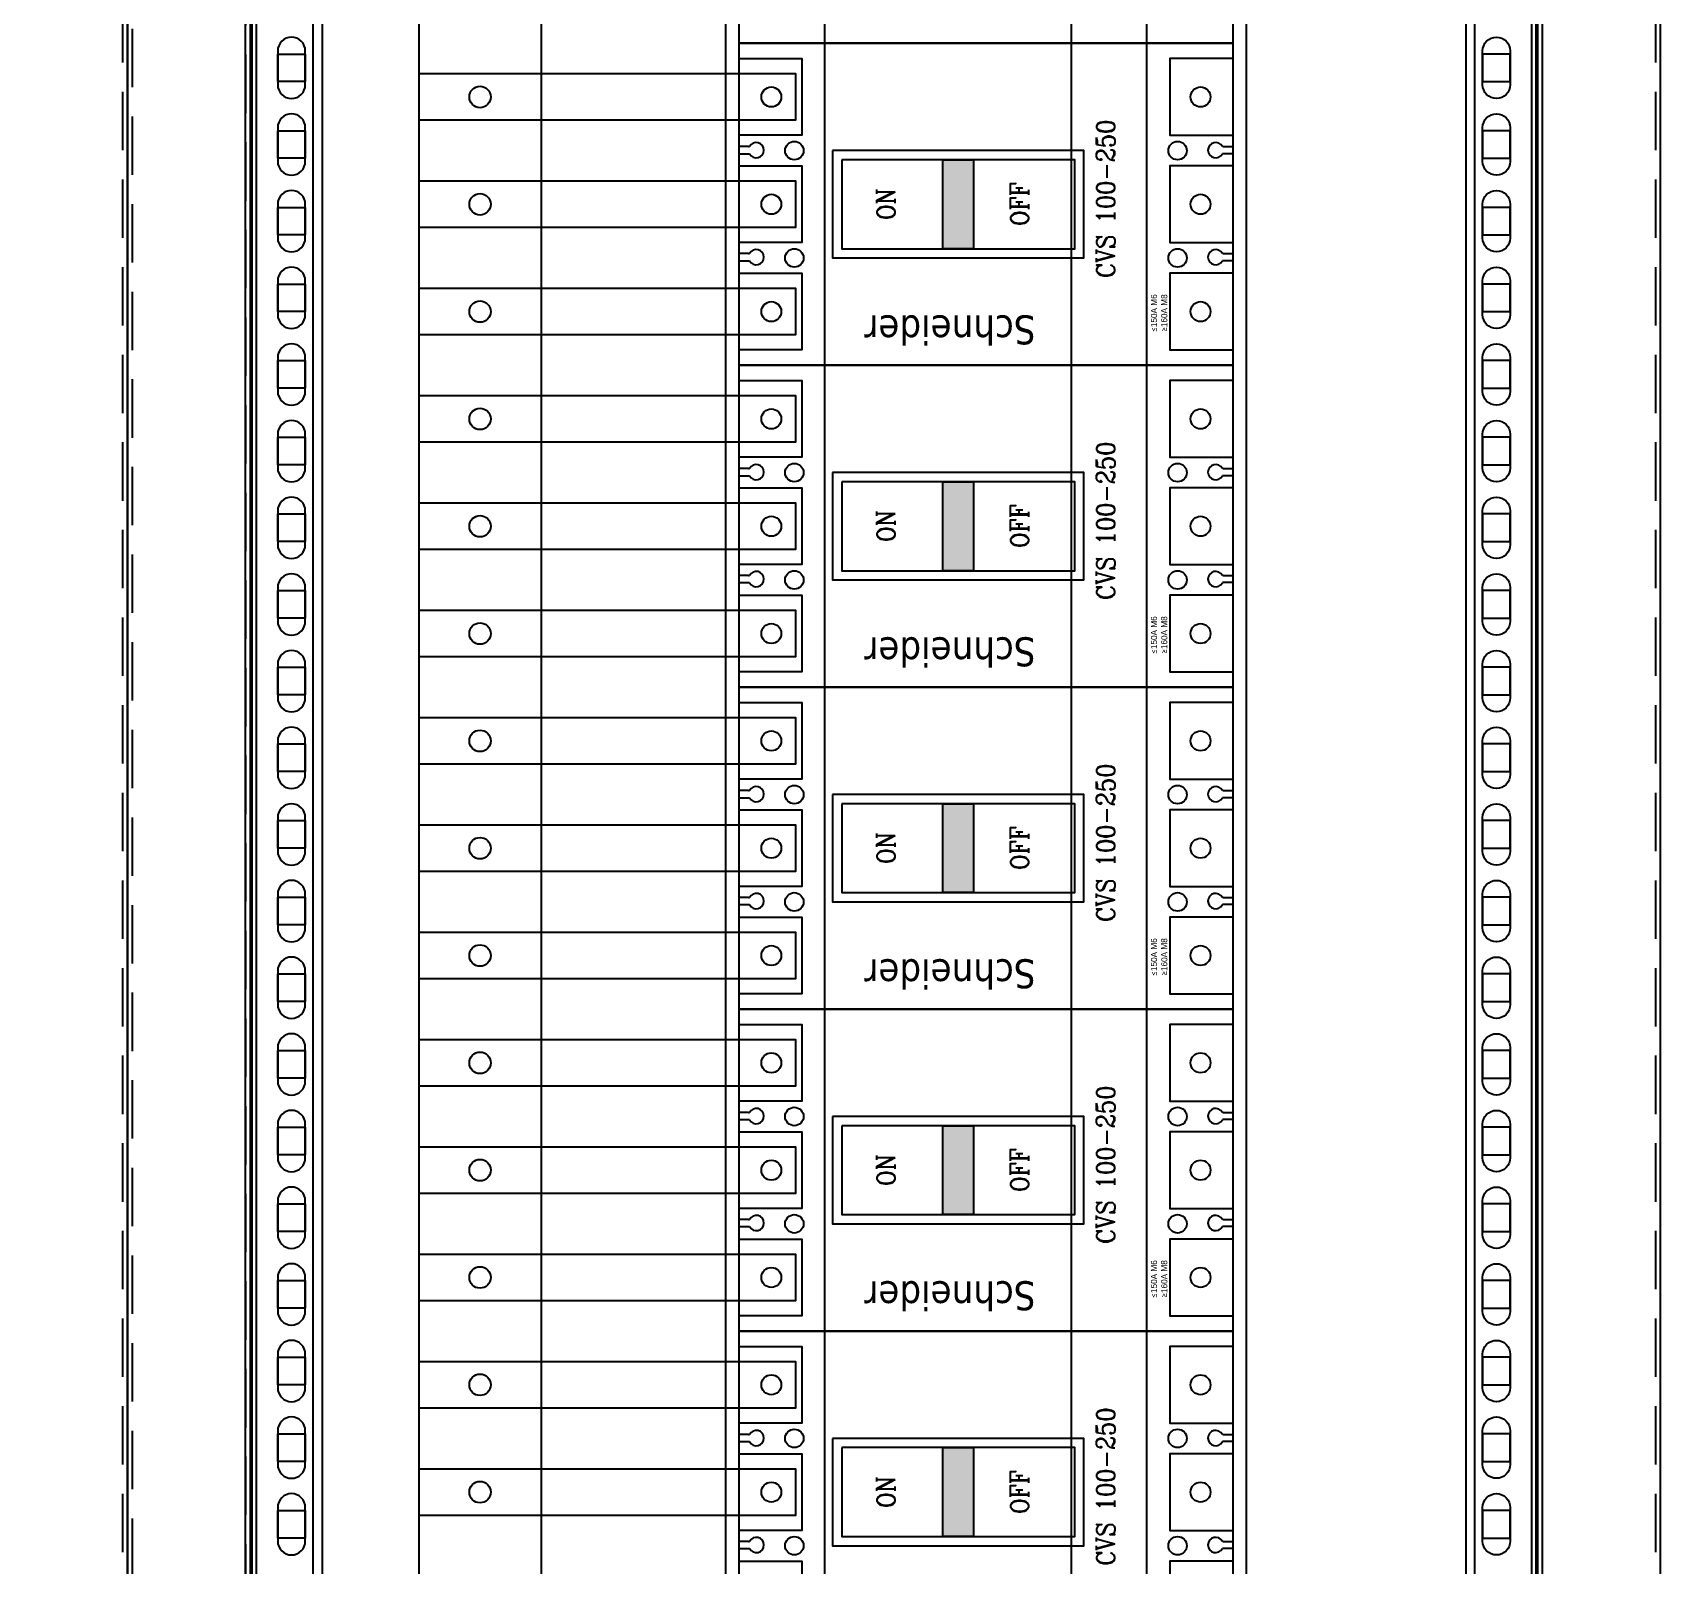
# Model space of a CAD drawing. Header units: millimetres. Extents: x 173893 to 258446, y -176540 to -123824.
# Drawn here: x 193019 to 193549, y -162515 to -162015 of the extents above; entities that cross this region are included whole.
import ezdxf
from ezdxf.enums import TextEntityAlignment as Align

# ---------------------------------------------------------------- set-up
doc = ezdxf.new("R2010")
doc.units = ezdxf.units.MM
doc.header["$LTSCALE"] = 3
doc.linetypes.add('HIDDEN', pattern=[9.525, 6.35, -3.175])
doc.layers.add('@.VISIBLE', color=7, linetype='Continuous')
doc.layers.add('Thiet bi', color=7, linetype='Continuous')
doc.styles.add('HW_Standard', font='complex.shx', dxfattribs={"width": 0.9})
doc.styles.get("Standard").update_dxf_attribs({"font": 'arial.ttf'})
doc.styles.add('STYLE1', font='', dxfattribs={"height": 20})
doc.styles.get('STYLE1').set_extended_font_data('.VnTeknicalH')

msp = doc.modelspace()

# ---------------------------------------------------------------- hatches: boundary and pattern name
at = {"layer": 'Thiet bi'}
for points in [[(193315.44, -162056.78), (193325.44, -162056.78), (193325.44, -162085.78), (193315.44, -162085.78)], [(193315.44, -162161.78), (193325.44, -162161.78), (193325.44, -162190.78), (193315.44, -162190.78)], [(193315.44, -162266.78), (193325.44, -162266.78), (193325.44, -162295.78), (193315.44, -162295.78)], [(193315.44, -162371.78), (193325.44, -162371.78), (193325.44, -162400.78), (193315.44, -162400.78)], [(193315.44, -162476.78), (193325.44, -162476.78), (193325.44, -162505.78), (193315.44, -162505.78)]]:
    msp.add_hatch(color=8, dxfattribs=at).paths.add_polyline_path(points)

# ---------------------------------------------------------------- linework, layer by layer
at = {"color": 7}
for p, q in [((193276.93, -162018.78), (193276.93, -161913.78)), ((193357.41, -162018.78), (193357.41, -161913.78)), ((193381.96, -162018.78), (193381.96, -161913.78)), ((193276.93, -162123.78), (193276.93, -162018.78)), ((193357.41, -162123.78), (193357.41, -162018.78)), ((193381.96, -162123.78), (193381.96, -162018.78)), ((193276.93, -162228.78), (193276.93, -162123.78)), ((193357.41, -162228.78), (193357.41, -162123.78)), ((193381.96, -162228.78), (193381.96, -162123.78)), ((193276.93, -162333.78), (193276.93, -162228.78)), ((193357.41, -162333.78), (193357.41, -162228.78)), ((193381.96, -162333.78), (193381.96, -162228.78)), ((193276.93, -162438.78), (193276.93, -162333.78)), ((193357.41, -162438.78), (193357.41, -162333.78)), ((193381.96, -162438.78), (193381.96, -162333.78)), ((193276.93, -162543.78), (193276.93, -162438.78)), ((193357.41, -162543.78), (193357.41, -162438.78)), ((193381.96, -162543.78), (193381.96, -162438.78))]:
    msp.add_line(p, q, dxfattribs=at)
for points in [[(192149.48, -163626.78), (193049.48, -163626.78), (193049.48, -161526.78), (192149.48, -161526.78)], [(193049.48, -163626.78), (193549.48, -163626.78), (193549.48, -161526.78), (193049.48, -161526.78)], [(193089.48, -163586.78), (193509.48, -163586.78), (193509.48, -161566.78), (193089.48, -161566.78)], [(193098.48, -162022.28), (193107.48, -162022.28), (193107.48, -162031.28), (193098.48, -162031.28)], [(193500.48, -162022.28), (193491.48, -162022.28), (193491.48, -162031.28), (193500.48, -162031.28)], [(193098.48, -162047.28), (193107.48, -162047.28), (193107.48, -162056.28), (193098.48, -162056.28)], [(193500.48, -162047.28), (193491.48, -162047.28), (193491.48, -162056.28), (193500.48, -162056.28)], [(193282.44, -162056.78), (193282.44, -162085.78), (193358.44, -162085.78), (193358.44, -162056.78)], [(193098.48, -162072.28), (193107.48, -162072.28), (193107.48, -162081.28), (193098.48, -162081.28)], [(193500.48, -162072.28), (193491.48, -162072.28), (193491.48, -162081.28), (193500.48, -162081.28)], [(193098.48, -162097.28), (193107.48, -162097.28), (193107.48, -162106.28), (193098.48, -162106.28)], [(193500.48, -162097.28), (193491.48, -162097.28), (193491.48, -162106.28), (193500.48, -162106.28)], [(193098.48, -162122.28), (193107.48, -162122.28), (193107.48, -162131.28), (193098.48, -162131.28)], [(193500.48, -162122.28), (193491.48, -162122.28), (193491.48, -162131.28), (193500.48, -162131.28)], [(193098.48, -162147.28), (193107.48, -162147.28), (193107.48, -162156.28), (193098.48, -162156.28)], [(193500.48, -162147.28), (193491.48, -162147.28), (193491.48, -162156.28), (193500.48, -162156.28)], [(193282.44, -162161.78), (193282.44, -162190.78), (193358.44, -162190.78), (193358.44, -162161.78)], [(193098.48, -162172.28), (193107.48, -162172.28), (193107.48, -162181.28), (193098.48, -162181.28)], [(193500.48, -162172.28), (193491.48, -162172.28), (193491.48, -162181.28), (193500.48, -162181.28)], [(193098.48, -162197.28), (193107.48, -162197.28), (193107.48, -162206.28), (193098.48, -162206.28)], [(193500.48, -162197.28), (193491.48, -162197.28), (193491.48, -162206.28), (193500.48, -162206.28)], [(193098.48, -162222.28), (193107.48, -162222.28), (193107.48, -162231.28), (193098.48, -162231.28)], [(193500.48, -162222.28), (193491.48, -162222.28), (193491.48, -162231.28), (193500.48, -162231.28)], [(193098.48, -162247.28), (193107.48, -162247.28), (193107.48, -162256.28), (193098.48, -162256.28)], [(193500.48, -162247.28), (193491.48, -162247.28), (193491.48, -162256.28), (193500.48, -162256.28)], [(193282.44, -162266.78), (193282.44, -162295.78), (193358.44, -162295.78), (193358.44, -162266.78)], [(193098.48, -162272.28), (193107.48, -162272.28), (193107.48, -162281.28), (193098.48, -162281.28)], [(193500.48, -162272.28), (193491.48, -162272.28), (193491.48, -162281.28), (193500.48, -162281.28)], [(193098.48, -162297.28), (193107.48, -162297.28), (193107.48, -162306.28), (193098.48, -162306.28)], [(193500.48, -162297.28), (193491.48, -162297.28), (193491.48, -162306.28), (193500.48, -162306.28)], [(193098.48, -162322.28), (193107.48, -162322.28), (193107.48, -162331.28), (193098.48, -162331.28)], [(193500.48, -162322.28), (193491.48, -162322.28), (193491.48, -162331.28), (193500.48, -162331.28)], [(193098.48, -162347.28), (193107.48, -162347.28), (193107.48, -162356.28), (193098.48, -162356.28)], [(193500.48, -162347.28), (193491.48, -162347.28), (193491.48, -162356.28), (193500.48, -162356.28)], [(193098.48, -162372.28), (193107.48, -162372.28), (193107.48, -162381.28), (193098.48, -162381.28)], [(193282.44, -162371.78), (193282.44, -162400.78), (193358.44, -162400.78), (193358.44, -162371.78)], [(193500.48, -162372.28), (193491.48, -162372.28), (193491.48, -162381.28), (193500.48, -162381.28)], [(193098.48, -162397.28), (193107.48, -162397.28), (193107.48, -162406.28), (193098.48, -162406.28)], [(193500.48, -162397.28), (193491.48, -162397.28), (193491.48, -162406.28), (193500.48, -162406.28)], [(193098.48, -162422.28), (193107.48, -162422.28), (193107.48, -162431.28), (193098.48, -162431.28)], [(193500.48, -162422.28), (193491.48, -162422.28), (193491.48, -162431.28), (193500.48, -162431.28)], [(193098.48, -162447.28), (193107.48, -162447.28), (193107.48, -162456.28), (193098.48, -162456.28)], [(193500.48, -162447.28), (193491.48, -162447.28), (193491.48, -162456.28), (193500.48, -162456.28)], [(193098.48, -162472.28), (193107.48, -162472.28), (193107.48, -162481.28), (193098.48, -162481.28)], [(193500.48, -162472.28), (193491.48, -162472.28), (193491.48, -162481.28), (193500.48, -162481.28)], [(193282.44, -162476.78), (193282.44, -162505.78), (193358.44, -162505.78), (193358.44, -162476.78)], [(193098.48, -162497.28), (193107.48, -162497.28), (193107.48, -162506.28), (193098.48, -162506.28)], [(193500.48, -162497.28), (193491.48, -162497.28), (193491.48, -162506.28), (193500.48, -162506.28)]]:
    msp.add_lwpolyline(points, close=True)
at = {"linetype": 'HIDDEN'}
for points in [[(192150.98, -163625.28), (193047.98, -163625.28), (193047.98, -161528.28), (192150.98, -161528.28)], [(193050.98, -163625.28), (193547.98, -163625.28), (193547.98, -161528.28), (193050.98, -161528.28)], [(193087.98, -163588.28), (193510.98, -163588.28), (193510.98, -161565.28), (193087.98, -161565.28)]]:
    msp.add_lwpolyline(points, close=True, dxfattribs=at)
at = {"color": 151}
for points in [[(193087.98, -161538.28), (193107.98, -161538.28, -0.414214), (193112.98, -161543.28), (193112.98, -163610.28, -0.414214), (193107.98, -163615.28), (193087.98, -163615.28)], [(193510.98, -161538.28), (193490.98, -161538.28, 0.414214), (193485.98, -161543.28), (193485.98, -163610.28, 0.414214), (193490.98, -163615.28), (193510.98, -163615.28)], [(193098.48, -162021.28), (193098.48, -162032.28, 0.414214), (193102.98, -162036.78), (193102.98, -162036.78, 0.414214), (193107.48, -162032.28), (193107.48, -162021.28, 0.414214), (193102.98, -162016.78), (193102.98, -162016.78, 0.414214)], [(193500.48, -162021.28), (193500.48, -162032.28, -0.414214), (193495.98, -162036.78), (193495.98, -162036.78, -0.414214), (193491.48, -162032.28), (193491.48, -162021.28, -0.414214), (193495.98, -162016.78), (193495.98, -162016.78, -0.414214)], [(193098.48, -162046.28), (193098.48, -162057.28, 0.414214), (193102.98, -162061.78), (193102.98, -162061.78, 0.414214), (193107.48, -162057.28), (193107.48, -162046.28, 0.414214), (193102.98, -162041.78), (193102.98, -162041.78, 0.414214)], [(193500.48, -162046.28), (193500.48, -162057.28, -0.414214), (193495.98, -162061.78), (193495.98, -162061.78, -0.414214), (193491.48, -162057.28), (193491.48, -162046.28, -0.414214), (193495.98, -162041.78), (193495.98, -162041.78, -0.414214)], [(193098.48, -162071.28), (193098.48, -162082.28, 0.414214), (193102.98, -162086.78), (193102.98, -162086.78, 0.414214), (193107.48, -162082.28), (193107.48, -162071.28, 0.414214), (193102.98, -162066.78), (193102.98, -162066.78, 0.414214)], [(193500.48, -162071.28), (193500.48, -162082.28, -0.414214), (193495.98, -162086.78), (193495.98, -162086.78, -0.414214), (193491.48, -162082.28), (193491.48, -162071.28, -0.414214), (193495.98, -162066.78), (193495.98, -162066.78, -0.414214)], [(193098.48, -162096.28), (193098.48, -162107.28, 0.414214), (193102.98, -162111.78), (193102.98, -162111.78, 0.414214), (193107.48, -162107.28), (193107.48, -162096.28, 0.414214), (193102.98, -162091.78), (193102.98, -162091.78, 0.414214)], [(193500.48, -162096.28), (193500.48, -162107.28, -0.414214), (193495.98, -162111.78), (193495.98, -162111.78, -0.414214), (193491.48, -162107.28), (193491.48, -162096.28, -0.414214), (193495.98, -162091.78), (193495.98, -162091.78, -0.414214)], [(193098.48, -162121.28), (193098.48, -162132.28, 0.414214), (193102.98, -162136.78), (193102.98, -162136.78, 0.414214), (193107.48, -162132.28), (193107.48, -162121.28, 0.414214), (193102.98, -162116.78), (193102.98, -162116.78, 0.414214)], [(193500.48, -162121.28), (193500.48, -162132.28, -0.414214), (193495.98, -162136.78), (193495.98, -162136.78, -0.414214), (193491.48, -162132.28), (193491.48, -162121.28, -0.414214), (193495.98, -162116.78), (193495.98, -162116.78, -0.414214)], [(193098.48, -162146.28), (193098.48, -162157.28, 0.414214), (193102.98, -162161.78), (193102.98, -162161.78, 0.414214), (193107.48, -162157.28), (193107.48, -162146.28, 0.414214), (193102.98, -162141.78), (193102.98, -162141.78, 0.414214)], [(193500.48, -162146.28), (193500.48, -162157.28, -0.414214), (193495.98, -162161.78), (193495.98, -162161.78, -0.414214), (193491.48, -162157.28), (193491.48, -162146.28, -0.414214), (193495.98, -162141.78), (193495.98, -162141.78, -0.414214)], [(193098.48, -162171.28), (193098.48, -162182.28, 0.414214), (193102.98, -162186.78), (193102.98, -162186.78, 0.414214), (193107.48, -162182.28), (193107.48, -162171.28, 0.414214), (193102.98, -162166.78), (193102.98, -162166.78, 0.414214)], [(193500.48, -162171.28), (193500.48, -162182.28, -0.414214), (193495.98, -162186.78), (193495.98, -162186.78, -0.414214), (193491.48, -162182.28), (193491.48, -162171.28, -0.414214), (193495.98, -162166.78), (193495.98, -162166.78, -0.414214)], [(193098.48, -162196.28), (193098.48, -162207.28, 0.414214), (193102.98, -162211.78), (193102.98, -162211.78, 0.414214), (193107.48, -162207.28), (193107.48, -162196.28, 0.414214), (193102.98, -162191.78), (193102.98, -162191.78, 0.414214)], [(193500.48, -162196.28), (193500.48, -162207.28, -0.414214), (193495.98, -162211.78), (193495.98, -162211.78, -0.414214), (193491.48, -162207.28), (193491.48, -162196.28, -0.414214), (193495.98, -162191.78), (193495.98, -162191.78, -0.414214)], [(193098.48, -162221.28), (193098.48, -162232.28, 0.414214), (193102.98, -162236.78), (193102.98, -162236.78, 0.414214), (193107.48, -162232.28), (193107.48, -162221.28, 0.414214), (193102.98, -162216.78), (193102.98, -162216.78, 0.414214)], [(193500.48, -162221.28), (193500.48, -162232.28, -0.414214), (193495.98, -162236.78), (193495.98, -162236.78, -0.414214), (193491.48, -162232.28), (193491.48, -162221.28, -0.414214), (193495.98, -162216.78), (193495.98, -162216.78, -0.414214)], [(193098.48, -162246.28), (193098.48, -162257.28, 0.414214), (193102.98, -162261.78), (193102.98, -162261.78, 0.414214), (193107.48, -162257.28), (193107.48, -162246.28, 0.414214), (193102.98, -162241.78), (193102.98, -162241.78, 0.414214)], [(193500.48, -162246.28), (193500.48, -162257.28, -0.414214), (193495.98, -162261.78), (193495.98, -162261.78, -0.414214), (193491.48, -162257.28), (193491.48, -162246.28, -0.414214), (193495.98, -162241.78), (193495.98, -162241.78, -0.414214)], [(193098.48, -162271.28), (193098.48, -162282.28, 0.414214), (193102.98, -162286.78), (193102.98, -162286.78, 0.414214), (193107.48, -162282.28), (193107.48, -162271.28, 0.414214), (193102.98, -162266.78), (193102.98, -162266.78, 0.414214)], [(193500.48, -162271.28), (193500.48, -162282.28, -0.414214), (193495.98, -162286.78), (193495.98, -162286.78, -0.414214), (193491.48, -162282.28), (193491.48, -162271.28, -0.414214), (193495.98, -162266.78), (193495.98, -162266.78, -0.414214)], [(193098.48, -162296.28), (193098.48, -162307.28, 0.414214), (193102.98, -162311.78), (193102.98, -162311.78, 0.414214), (193107.48, -162307.28), (193107.48, -162296.28, 0.414214), (193102.98, -162291.78), (193102.98, -162291.78, 0.414214)], [(193500.48, -162296.28), (193500.48, -162307.28, -0.414214), (193495.98, -162311.78), (193495.98, -162311.78, -0.414214), (193491.48, -162307.28), (193491.48, -162296.28, -0.414214), (193495.98, -162291.78), (193495.98, -162291.78, -0.414214)], [(193098.48, -162321.28), (193098.48, -162332.28, 0.414214), (193102.98, -162336.78), (193102.98, -162336.78, 0.414214), (193107.48, -162332.28), (193107.48, -162321.28, 0.414214), (193102.98, -162316.78), (193102.98, -162316.78, 0.414214)], [(193500.48, -162321.28), (193500.48, -162332.28, -0.414214), (193495.98, -162336.78), (193495.98, -162336.78, -0.414214), (193491.48, -162332.28), (193491.48, -162321.28, -0.414214), (193495.98, -162316.78), (193495.98, -162316.78, -0.414214)], [(193098.48, -162346.28), (193098.48, -162357.28, 0.414214), (193102.98, -162361.78), (193102.98, -162361.78, 0.414214), (193107.48, -162357.28), (193107.48, -162346.28, 0.414214), (193102.98, -162341.78), (193102.98, -162341.78, 0.414214)], [(193500.48, -162346.28), (193500.48, -162357.28, -0.414214), (193495.98, -162361.78), (193495.98, -162361.78, -0.414214), (193491.48, -162357.28), (193491.48, -162346.28, -0.414214), (193495.98, -162341.78), (193495.98, -162341.78, -0.414214)], [(193098.48, -162371.28), (193098.48, -162382.28, 0.414214), (193102.98, -162386.78), (193102.98, -162386.78, 0.414214), (193107.48, -162382.28), (193107.48, -162371.28, 0.414214), (193102.98, -162366.78), (193102.98, -162366.78, 0.414214)], [(193500.48, -162371.28), (193500.48, -162382.28, -0.414214), (193495.98, -162386.78), (193495.98, -162386.78, -0.414214), (193491.48, -162382.28), (193491.48, -162371.28, -0.414214), (193495.98, -162366.78), (193495.98, -162366.78, -0.414214)], [(193098.48, -162396.28), (193098.48, -162407.28, 0.414214), (193102.98, -162411.78), (193102.98, -162411.78, 0.414214), (193107.48, -162407.28), (193107.48, -162396.28, 0.414214), (193102.98, -162391.78), (193102.98, -162391.78, 0.414214)], [(193500.48, -162396.28), (193500.48, -162407.28, -0.414214), (193495.98, -162411.78), (193495.98, -162411.78, -0.414214), (193491.48, -162407.28), (193491.48, -162396.28, -0.414214), (193495.98, -162391.78), (193495.98, -162391.78, -0.414214)], [(193098.48, -162421.28), (193098.48, -162432.28, 0.414214), (193102.98, -162436.78), (193102.98, -162436.78, 0.414214), (193107.48, -162432.28), (193107.48, -162421.28, 0.414214), (193102.98, -162416.78), (193102.98, -162416.78, 0.414214)], [(193500.48, -162421.28), (193500.48, -162432.28, -0.414214), (193495.98, -162436.78), (193495.98, -162436.78, -0.414214), (193491.48, -162432.28), (193491.48, -162421.28, -0.414214), (193495.98, -162416.78), (193495.98, -162416.78, -0.414214)], [(193098.48, -162446.28), (193098.48, -162457.28, 0.414214), (193102.98, -162461.78), (193102.98, -162461.78, 0.414214), (193107.48, -162457.28), (193107.48, -162446.28, 0.414214), (193102.98, -162441.78), (193102.98, -162441.78, 0.414214)], [(193500.48, -162446.28), (193500.48, -162457.28, -0.414214), (193495.98, -162461.78), (193495.98, -162461.78, -0.414214), (193491.48, -162457.28), (193491.48, -162446.28, -0.414214), (193495.98, -162441.78), (193495.98, -162441.78, -0.414214)], [(193098.48, -162471.28), (193098.48, -162482.28, 0.414214), (193102.98, -162486.78), (193102.98, -162486.78, 0.414214), (193107.48, -162482.28), (193107.48, -162471.28, 0.414214), (193102.98, -162466.78), (193102.98, -162466.78, 0.414214)], [(193500.48, -162471.28), (193500.48, -162482.28, -0.414214), (193495.98, -162486.78), (193495.98, -162486.78, -0.414214), (193491.48, -162482.28), (193491.48, -162471.28, -0.414214), (193495.98, -162466.78), (193495.98, -162466.78, -0.414214)], [(193098.48, -162496.28), (193098.48, -162507.28, 0.414214), (193102.98, -162511.78), (193102.98, -162511.78, 0.414214), (193107.48, -162507.28), (193107.48, -162496.28, 0.414214), (193102.98, -162491.78), (193102.98, -162491.78, 0.414214)], [(193500.48, -162496.28), (193500.48, -162507.28, -0.414214), (193495.98, -162511.78), (193495.98, -162511.78, -0.414214), (193491.48, -162507.28), (193491.48, -162496.28, -0.414214), (193495.98, -162491.78), (193495.98, -162491.78, -0.414214)]]:
    msp.add_lwpolyline(points, format="xyb", close=True, dxfattribs=at)
at = {"color": 6}
for points in [[(193089.98, -163586.28), (193508.98, -163586.28), (193508.98, -161567.28), (193089.98, -161567.28)], [(193091.48, -163584.78), (193507.48, -163584.78), (193507.48, -161568.78), (193091.48, -161568.78)], [(193109.98, -163566.28), (193488.98, -163566.28), (193488.98, -161587.28), (193109.98, -161587.28)]]:
    msp.add_lwpolyline(points, close=True, dxfattribs=at)
at = {"color": 1, "linetype": 'Continuous'}
for points in [[(193144.48, -163306.78), (193184.48, -163306.78), (193184.48, -161744.28), (193144.48, -161744.28)], [(193144.48, -162043.78), (193267.48, -162043.78), (193267.48, -162028.78), (193144.48, -162028.78)], [(193144.48, -162148.78), (193267.48, -162148.78), (193267.48, -162133.78), (193144.48, -162133.78)], [(193144.48, -162253.78), (193267.48, -162253.78), (193267.48, -162238.78), (193144.48, -162238.78)], [(193144.48, -162358.78), (193267.48, -162358.78), (193267.48, -162343.78), (193144.48, -162343.78)], [(193144.48, -162463.78), (193267.48, -162463.78), (193267.48, -162448.78), (193144.48, -162448.78)]]:
    msp.add_lwpolyline(points, close=True, dxfattribs=at)
at = {"color": 5}
for points in [[(193279.44, -162053.78), (193279.44, -162088.78), (193361.44, -162088.78), (193361.44, -162053.78)], [(193279.44, -162158.78), (193279.44, -162193.78), (193361.44, -162193.78), (193361.44, -162158.78)], [(193279.44, -162263.78), (193279.44, -162298.78), (193361.44, -162298.78), (193361.44, -162263.78)], [(193279.44, -162368.78), (193279.44, -162403.78), (193361.44, -162403.78), (193361.44, -162368.78)], [(193279.44, -162473.78), (193279.44, -162508.78), (193361.44, -162508.78), (193361.44, -162473.78)]]:
    msp.add_lwpolyline(points, close=True, dxfattribs=at)
at = {"color": 2, "linetype": 'Continuous'}
for points in [[(193144.48, -162078.78), (193267.48, -162078.78), (193267.48, -162063.78), (193144.48, -162063.78)], [(193144.48, -162183.78), (193267.48, -162183.78), (193267.48, -162168.78), (193144.48, -162168.78)], [(193144.48, -162288.78), (193267.48, -162288.78), (193267.48, -162273.78), (193144.48, -162273.78)], [(193144.48, -162393.78), (193267.48, -162393.78), (193267.48, -162378.78), (193144.48, -162378.78)], [(193144.48, -162498.78), (193267.48, -162498.78), (193267.48, -162483.78), (193144.48, -162483.78)]]:
    msp.add_lwpolyline(points, close=True, dxfattribs=at)
at = {"color": 4, "linetype": 'Continuous'}
for points in [[(193144.48, -162113.78), (193267.48, -162113.78), (193267.48, -162098.78), (193144.48, -162098.78)], [(193144.48, -162218.78), (193267.48, -162218.78), (193267.48, -162203.78), (193144.48, -162203.78)], [(193144.48, -162323.78), (193267.48, -162323.78), (193267.48, -162308.78), (193144.48, -162308.78)], [(193144.48, -162428.78), (193267.48, -162428.78), (193267.48, -162413.78), (193144.48, -162413.78)]]:
    msp.add_lwpolyline(points, close=True, dxfattribs=at)
at = {"color": 1, "linetype": 'Continuous'}
for centre in [(193164.48, -162036.28), (193164.48, -162141.28), (193164.48, -162246.28), (193164.48, -162351.28), (193164.48, -162456.28)]:
    msp.add_circle(centre, 3.5, dxfattribs=at)
at = {"color": 2, "linetype": 'Continuous'}
for centre in [(193164.48, -162071.28), (193164.48, -162176.28), (193164.48, -162281.28), (193164.48, -162386.28), (193164.48, -162491.28)]:
    msp.add_circle(centre, 3.5, dxfattribs=at)
at = {"color": 4, "linetype": 'Continuous'}
for centre in [(193164.48, -162106.28), (193164.48, -162211.28), (193164.48, -162316.28), (193164.48, -162421.28)]:
    msp.add_circle(centre, 3.5, dxfattribs=at)
at = {"layer": '@.VISIBLE'}
msp.add_lwpolyline([(193414.48, -161754.28), (193244.48, -161754.28), (193244.48, -163274.28), (193414.48, -163274.28)], close=True, dxfattribs=at)
at = {"layer": 'Thiet bi', "color": 0, "linetype": 'Continuous', "lineweight": -3}
for p, q in [((193252.08, -162052.49), (193248.98, -162052.49)), ((193248.98, -162054.81), (193252.08, -162054.81)), ((193252.08, -162052.49), (193252.37, -162052.49)), ((193252.08, -162054.81), (193252.37, -162054.81)), ((193406.88, -162052.49), (193406.59, -162052.49)), ((193406.88, -162054.81), (193406.59, -162054.81)), ((193406.88, -162052.49), (193409.98, -162052.49)), ((193409.98, -162054.81), (193406.88, -162054.81)), ((193252.08, -162087.36), (193248.98, -162087.36)), ((193252.08, -162087.36), (193248.98, -162087.36)), ((193252.08, -162087.36), (193252.37, -162087.36)), ((193406.88, -162087.36), (193406.59, -162087.36)), ((193406.88, -162087.36), (193409.98, -162087.36)), ((193406.88, -162087.36), (193409.98, -162087.36)), ((193248.98, -162089.68), (193252.08, -162089.68)), ((193252.08, -162089.68), (193252.37, -162089.68)), ((193406.88, -162089.68), (193406.59, -162089.68)), ((193409.98, -162089.68), (193406.88, -162089.68)), ((193252.08, -162157.49), (193248.98, -162157.49)), ((193252.08, -162157.49), (193252.37, -162157.49)), ((193406.88, -162157.49), (193406.59, -162157.49)), ((193406.88, -162157.49), (193409.98, -162157.49)), ((193248.98, -162159.81), (193252.08, -162159.81)), ((193252.08, -162159.81), (193252.37, -162159.81)), ((193406.88, -162159.81), (193406.59, -162159.81)), ((193409.98, -162159.81), (193406.88, -162159.81)), ((193252.08, -162192.36), (193248.98, -162192.36)), ((193252.08, -162192.36), (193248.98, -162192.36)), ((193248.98, -162194.68), (193252.08, -162194.68)), ((193252.08, -162192.36), (193252.37, -162192.36)), ((193252.08, -162194.68), (193252.37, -162194.68)), ((193406.88, -162192.36), (193406.59, -162192.36)), ((193406.88, -162194.68), (193406.59, -162194.68)), ((193406.88, -162192.36), (193409.98, -162192.36)), ((193406.88, -162192.36), (193409.98, -162192.36)), ((193409.98, -162194.68), (193406.88, -162194.68)), ((193252.08, -162262.49), (193248.98, -162262.49)), ((193252.08, -162262.49), (193252.37, -162262.49)), ((193406.88, -162262.49), (193406.59, -162262.49)), ((193406.88, -162262.49), (193409.98, -162262.49)), ((193248.98, -162264.81), (193252.08, -162264.81)), ((193252.08, -162264.81), (193252.37, -162264.81)), ((193406.88, -162264.81), (193406.59, -162264.81)), ((193409.98, -162264.81), (193406.88, -162264.81)), ((193252.08, -162297.36), (193248.98, -162297.36)), ((193252.08, -162297.36), (193248.98, -162297.36)), ((193248.98, -162299.68), (193252.08, -162299.68)), ((193252.08, -162297.36), (193252.37, -162297.36)), ((193252.08, -162299.68), (193252.37, -162299.68)), ((193406.88, -162297.36), (193406.59, -162297.36)), ((193406.88, -162299.68), (193406.59, -162299.68)), ((193406.88, -162297.36), (193409.98, -162297.36)), ((193406.88, -162297.36), (193409.98, -162297.36)), ((193409.98, -162299.68), (193406.88, -162299.68)), ((193252.08, -162367.49), (193248.98, -162367.49)), ((193248.98, -162369.81), (193252.08, -162369.81)), ((193252.08, -162367.49), (193252.37, -162367.49)), ((193252.08, -162369.81), (193252.37, -162369.81)), ((193406.88, -162367.49), (193406.59, -162367.49)), ((193406.88, -162369.81), (193406.59, -162369.81)), ((193406.88, -162367.49), (193409.98, -162367.49)), ((193409.98, -162369.81), (193406.88, -162369.81)), ((193252.08, -162402.36), (193248.98, -162402.36)), ((193252.08, -162402.36), (193248.98, -162402.36)), ((193248.98, -162404.68), (193252.08, -162404.68)), ((193252.08, -162402.36), (193252.37, -162402.36)), ((193252.08, -162404.68), (193252.37, -162404.68)), ((193406.88, -162402.36), (193406.59, -162402.36)), ((193406.88, -162404.68), (193406.59, -162404.68)), ((193406.88, -162402.36), (193409.98, -162402.36)), ((193406.88, -162402.36), (193409.98, -162402.36)), ((193409.98, -162404.68), (193406.88, -162404.68)), ((193252.08, -162472.49), (193248.98, -162472.49)), ((193248.98, -162474.81), (193252.08, -162474.81)), ((193252.08, -162472.49), (193252.37, -162472.49)), ((193252.08, -162474.81), (193252.37, -162474.81)), ((193406.88, -162472.49), (193406.59, -162472.49)), ((193406.88, -162474.81), (193406.59, -162474.81)), ((193406.88, -162472.49), (193409.98, -162472.49)), ((193409.98, -162474.81), (193406.88, -162474.81)), ((193252.08, -162507.36), (193248.98, -162507.36)), ((193252.08, -162507.36), (193248.98, -162507.36)), ((193252.08, -162507.36), (193252.37, -162507.36)), ((193406.88, -162507.36), (193406.59, -162507.36)), ((193406.88, -162507.36), (193409.98, -162507.36)), ((193406.88, -162507.36), (193409.98, -162507.36)), ((193248.98, -162509.68), (193252.08, -162509.68)), ((193252.08, -162509.68), (193252.37, -162509.68)), ((193406.88, -162509.68), (193406.59, -162509.68)), ((193409.98, -162509.68), (193406.88, -162509.68))]:
    msp.add_line(p, q, dxfattribs=at)
at = {"layer": 'Thiet bi', "color": 0}
for points in [[(193248.98, -161913.78), (193409.98, -161913.78), (193409.98, -162018.78), (193248.98, -162018.78)], [(193248.98, -162018.78), (193409.98, -162018.78), (193409.98, -162123.78), (193248.98, -162123.78)], [(193248.98, -162123.78), (193409.98, -162123.78), (193409.98, -162228.78), (193248.98, -162228.78)], [(193248.98, -162228.78), (193409.98, -162228.78), (193409.98, -162333.78), (193248.98, -162333.78)], [(193248.98, -162333.78), (193409.98, -162333.78), (193409.98, -162438.78), (193248.98, -162438.78)], [(193248.98, -162438.78), (193409.98, -162438.78), (193409.98, -162543.78), (193248.98, -162543.78)]]:
    msp.add_lwpolyline(points, close=True, dxfattribs=at)
at = {"layer": 'Thiet bi', "color": 1}
for points in [[(193248.98, -162023.78), (193269.48, -162023.78), (193269.48, -162048.78), (193248.98, -162048.78)], [(193409.98, -162023.78), (193389.48, -162023.78), (193389.48, -162048.78), (193409.98, -162048.78)], [(193248.98, -162058.78), (193269.48, -162058.78), (193269.48, -162083.78), (193248.98, -162083.78)], [(193409.98, -162058.78), (193389.48, -162058.78), (193389.48, -162083.78), (193409.98, -162083.78)], [(193248.98, -162093.78), (193269.48, -162093.78), (193269.48, -162118.78), (193248.98, -162118.78)], [(193409.98, -162093.78), (193389.48, -162093.78), (193389.48, -162118.78), (193409.98, -162118.78)], [(193248.98, -162128.78), (193269.48, -162128.78), (193269.48, -162153.78), (193248.98, -162153.78)], [(193409.98, -162128.78), (193389.48, -162128.78), (193389.48, -162153.78), (193409.98, -162153.78)], [(193248.98, -162163.78), (193269.48, -162163.78), (193269.48, -162188.78), (193248.98, -162188.78)], [(193409.98, -162163.78), (193389.48, -162163.78), (193389.48, -162188.78), (193409.98, -162188.78)], [(193248.98, -162198.78), (193269.48, -162198.78), (193269.48, -162223.78), (193248.98, -162223.78)], [(193409.98, -162198.78), (193389.48, -162198.78), (193389.48, -162223.78), (193409.98, -162223.78)], [(193248.98, -162233.78), (193269.48, -162233.78), (193269.48, -162258.78), (193248.98, -162258.78)], [(193409.98, -162233.78), (193389.48, -162233.78), (193389.48, -162258.78), (193409.98, -162258.78)], [(193248.98, -162268.78), (193269.48, -162268.78), (193269.48, -162293.78), (193248.98, -162293.78)], [(193409.98, -162268.78), (193389.48, -162268.78), (193389.48, -162293.78), (193409.98, -162293.78)], [(193248.98, -162303.78), (193269.48, -162303.78), (193269.48, -162328.78), (193248.98, -162328.78)], [(193409.98, -162303.78), (193389.48, -162303.78), (193389.48, -162328.78), (193409.98, -162328.78)], [(193248.98, -162338.78), (193269.48, -162338.78), (193269.48, -162363.78), (193248.98, -162363.78)], [(193409.98, -162338.78), (193389.48, -162338.78), (193389.48, -162363.78), (193409.98, -162363.78)], [(193248.98, -162373.78), (193269.48, -162373.78), (193269.48, -162398.78), (193248.98, -162398.78)], [(193409.98, -162373.78), (193389.48, -162373.78), (193389.48, -162398.78), (193409.98, -162398.78)], [(193248.98, -162408.78), (193269.48, -162408.78), (193269.48, -162433.78), (193248.98, -162433.78)], [(193409.98, -162408.78), (193389.48, -162408.78), (193389.48, -162433.78), (193409.98, -162433.78)], [(193248.98, -162443.78), (193269.48, -162443.78), (193269.48, -162468.78), (193248.98, -162468.78)], [(193409.98, -162443.78), (193389.48, -162443.78), (193389.48, -162468.78), (193409.98, -162468.78)], [(193248.98, -162478.78), (193269.48, -162478.78), (193269.48, -162503.78), (193248.98, -162503.78)], [(193409.98, -162478.78), (193389.48, -162478.78), (193389.48, -162503.78), (193409.98, -162503.78)], [(193248.98, -162513.78), (193269.48, -162513.78), (193269.48, -162538.78), (193248.98, -162538.78)], [(193409.98, -162513.78), (193389.48, -162513.78), (193389.48, -162538.78), (193409.98, -162538.78)]]:
    msp.add_lwpolyline(points, dxfattribs=at)
at = {"layer": 'Thiet bi'}
for points in [[(193325.44, -162056.78), (193325.44, -162085.78), (193315.44, -162085.78), (193315.44, -162056.78)], [(193325.44, -162161.78), (193325.44, -162190.78), (193315.44, -162190.78), (193315.44, -162161.78)], [(193325.44, -162266.78), (193325.44, -162295.78), (193315.44, -162295.78), (193315.44, -162266.78)], [(193325.44, -162371.78), (193325.44, -162400.78), (193315.44, -162400.78), (193315.44, -162371.78)], [(193325.44, -162476.78), (193325.44, -162505.78), (193315.44, -162505.78), (193315.44, -162476.78)]]:
    msp.add_lwpolyline(points, close=True, dxfattribs=at)
at = {"layer": 'Thiet bi', "color": 1}
for centre in [(193259.48, -162036.28), (193399.48, -162036.28), (193259.48, -162071.28), (193399.48, -162071.28), (193259.48, -162106.28), (193399.48, -162106.28), (193259.48, -162141.28), (193399.48, -162141.28), (193259.48, -162176.28), (193399.48, -162176.28), (193259.48, -162211.28), (193399.48, -162211.28), (193259.48, -162246.28), (193399.48, -162246.28), (193259.48, -162281.28), (193399.48, -162281.28), (193259.48, -162316.28), (193399.48, -162316.28), (193259.48, -162351.28), (193399.48, -162351.28), (193259.48, -162386.28), (193399.48, -162386.28), (193259.48, -162421.28), (193399.48, -162421.28), (193259.48, -162456.28), (193399.48, -162456.28), (193259.48, -162491.28), (193399.48, -162491.28)]:
    msp.add_circle(centre, 3.25, dxfattribs=at)
at = {"layer": 'Thiet bi', "color": 3}
for centre in [(193266.98, -162053.78), (193391.98, -162053.78), (193266.98, -162088.78), (193391.98, -162088.78), (193266.98, -162158.78), (193391.98, -162158.78), (193266.98, -162193.78), (193391.98, -162193.78), (193266.98, -162263.78), (193391.98, -162263.78), (193266.98, -162298.78), (193391.98, -162298.78), (193266.98, -162368.78), (193391.98, -162368.78), (193266.98, -162403.78), (193391.98, -162403.78), (193266.98, -162473.78), (193391.98, -162473.78), (193266.98, -162508.78), (193391.98, -162508.78)]:
    msp.add_circle(centre, 3, dxfattribs=at)
at = {"layer": 'Thiet bi', "color": 0, "linetype": 'Continuous', "lineweight": -3}
for centre, start, end in [((193254.58, -162053.65), 207.7191, 152.2809), ((193404.38, -162053.65), 27.7191, 332.2809), ((193254.58, -162088.52), 207.7191, 152.2809), ((193404.38, -162088.52), 27.7191, 332.2809), ((193254.58, -162158.65), 207.7191, 152.2809), ((193404.38, -162158.65), 27.7191, 332.2809), ((193254.58, -162193.52), 207.7191, 152.2809), ((193404.38, -162193.52), 27.7191, 332.2809), ((193254.58, -162263.65), 207.7191, 152.2809), ((193404.38, -162263.65), 27.7191, 332.2809), ((193254.58, -162298.52), 207.7191, 152.2809), ((193404.38, -162298.52), 27.7191, 332.2809), ((193254.58, -162368.65), 207.7191, 152.2809), ((193404.38, -162368.65), 27.7191, 332.2809), ((193254.58, -162403.52), 207.7191, 152.2809), ((193404.38, -162403.52), 27.7191, 332.2809), ((193254.58, -162473.65), 207.7191, 152.2809), ((193404.38, -162473.65), 27.7191, 332.2809), ((193254.58, -162508.52), 207.7191, 152.2809), ((193404.38, -162508.52), 27.7191, 332.2809)]:
    msp.add_arc(centre, 2.5, start, end, dxfattribs=at)

# ---------------------------------------------------------------- texts
at = {"color": 7, "char_height": 2, "attachment_point": 3, "rotation": 90, "style": 'STYLE1'}
for insert in [(193383.29, -162100.64), (193383.29, -162205.64), (193383.29, -162310.64), (193383.29, -162415.64)]:
    msp.add_mtext_dynamic_manual_height_columns('{\\fCandara|b0|i0|c0|p34;\\C256;≤}150A M6\\P{\\fCandara|b0|i0|c0|p34;\\C256;≥}160A M8', width=27.7918, gutter_width=7.5, heights=[0], dxfattribs=dict(at, insert=insert))
at = {"layer": 'Thiet bi', "style": 'HW_Standard', "width": 0.9}
for p in [(193368.57, -162067.64), (193368.57, -162172.64), (193368.57, -162277.64), (193368.57, -162382.64), (193368.57, -162487.64)]:
    msp.add_text('CVS 100-250 ', height=6, rotation=90, dxfattribs=at).set_placement(p, align=Align.MIDDLE_CENTER)
at = {"layer": 'Thiet bi', "color": 3, "style": 'HW_Standard', "width": 0.9}
for p in [(193296.92, -162071.22), (193296.92, -162176.22), (193296.92, -162281.22), (193296.92, -162386.22), (193296.92, -162491.22)]:
    msp.add_text('ON', height=6, rotation=90, dxfattribs=at).set_placement(p, align=Align.MIDDLE_CENTER)
at = {"layer": 'Thiet bi', "color": 1, "style": 'HW_Standard', "width": 0.9}
for p in [(193340.48, -162071.22), (193340.48, -162176.22), (193340.48, -162281.22), (193340.48, -162386.22), (193340.48, -162491.22)]:
    msp.add_text('OFF', height=6, rotation=90, dxfattribs=at).set_placement(p, align=Align.MIDDLE_CENTER)
at = {"layer": 'Thiet bi', "color": 4, "char_height": 9.45, "attachment_point": 3, "rotation": 180}
for insert in [(193289.82, -162116.97), (193289.82, -162221.97), (193289.82, -162326.97), (193289.82, -162431.97)]:
    msp.add_mtext_dynamic_manual_height_columns('{\\fTahoma|b0|i0|c0|p34;\\C114;\\c4758291;Schneider}', width=9.45, gutter_width=0.15, heights=[0], dxfattribs=dict(at, insert=insert))

doc.saveas('drawing.dxf')
